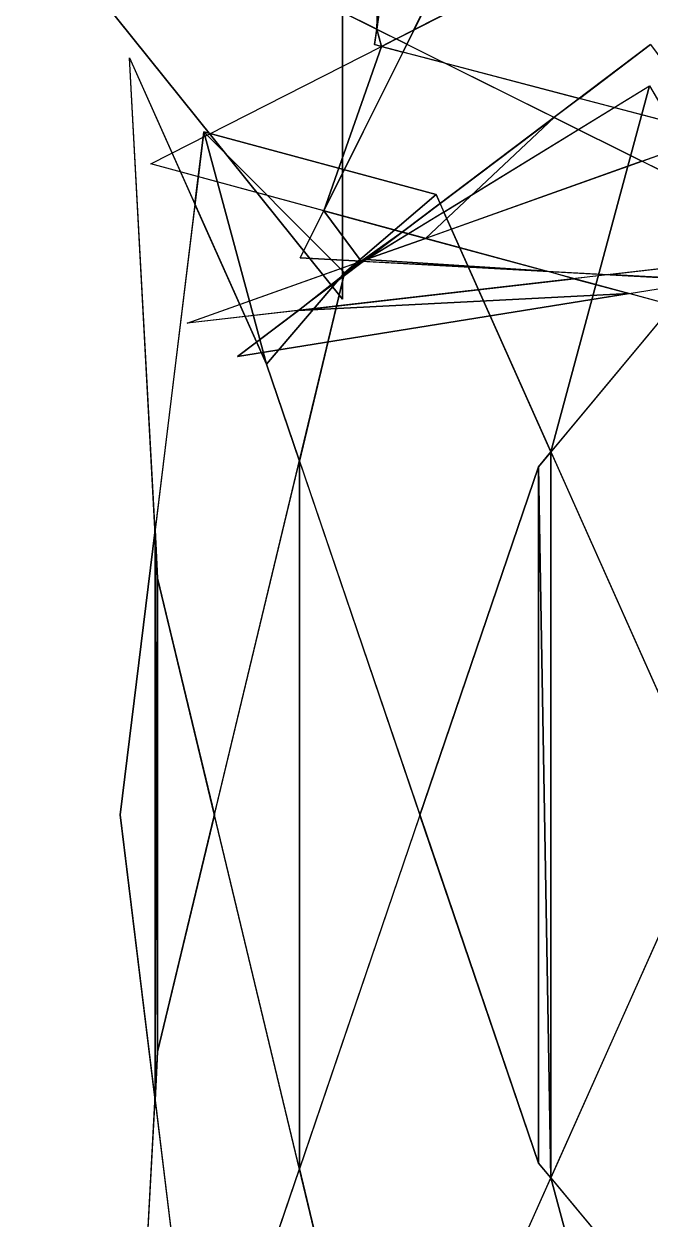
# Model space of a CAD drawing. Header units: metres. Extents: x -642 to 368, y -392 to 227.
# Drawn here: x -242.7 to -184, y -145.4 to -33.5 of the extents above; entities that cross this region are included whole.
import ezdxf

# ---------------------------------------------------------------- set-up
doc = ezdxf.new("R2010")
doc.units = ezdxf.units.M

msp = doc.modelspace()

# ---------------------------------------------------------------- linework, layer by layer
for p, q in [((-212.79802, -59.268555, -623.5383), (-320.50998, 74.73001, -623.5383)), ((-320.50998, 74.73001, -623.5383), (-212.794, -59.271286, -623.5383)), ((-212.79802, -59.268555, -623.5383), (-320.50998, 74.73001, -623.5383)), ((-320.50998, 74.73001, -623.5383), (-212.794, -59.271286, -623.5383)), ((-212.79802, -59.268555, -623.5383), (-320.50998, 74.73001, -623.5383)), ((-320.50998, 74.73001, -623.5383), (-212.794, -59.271286, -623.5383)), ((-212.79802, -59.268555, -623.5383), (-320.50998, 74.73001, -623.5383)), ((-320.50998, 74.73001, -623.5383), (-212.794, -59.271286, -623.5383)), ((-212.79802, -59.268555, -623.5383), (-320.50998, 74.73001, -623.5383)), ((-320.50998, 74.73001, -623.5383), (-212.794, -59.271286, -623.5383)), ((-212.79802, -59.268555, -623.5383), (-320.50998, 74.73001, -623.5383)), ((-320.50998, 74.73001, -623.5383), (-212.794, -59.271286, -623.5383)), ((-212.79802, -59.268555, -623.5383), (-320.50998, 74.73001, -623.5383)), ((-320.50998, 74.73001, -623.5383), (-212.794, -59.271286, -623.5383)), ((-212.79802, -59.268555, -623.5383), (-320.50998, 74.73001, -623.5383)), ((-320.50998, 74.73001, -623.5383), (-212.794, -59.271286, -623.5383)), ((-212.79277, 38.82486, -623.5383), (-212.79802, -59.268555, -623.5383)), ((-212.79277, 38.82486, -623.5383), (-212.79802, -59.268555, -623.5383)), ((-212.79277, 38.82486, -623.5383), (-212.79802, -59.268555, -623.5383)), ((-212.79277, 38.82486, -623.5383), (-212.79802, -59.268555, -623.5383)), ((-212.79277, 38.82486, -623.5383), (-212.79802, -59.268555, -623.5383)), ((-212.79277, 38.82486, -623.5383), (-212.79802, -59.268555, -623.5383)), ((-212.79277, 38.82486, -623.5383), (-212.79802, -59.268555, -623.5383)), ((-212.79277, 38.82486, -623.5383), (-212.79802, -59.268555, -623.5383)), ((-212.794, -59.271286, -623.5383), (-212.79681, 38.82579, -623.5383)), ((-212.794, -59.271286, -623.5383), (-212.79681, 38.82579, -623.5383)), ((-212.794, -59.271286, -623.5383), (-212.79681, 38.82579, -623.5383)), ((-212.794, -59.271286, -623.5383), (-212.79681, 38.82579, -623.5383)), ((-212.794, -59.271286, -623.5383), (-212.79681, 38.82579, -623.5383)), ((-212.794, -59.271286, -623.5383), (-212.79681, 38.82579, -623.5383)), ((-212.794, -59.271286, -623.5383), (-212.79681, 38.82579, -623.5383)), ((-212.794, -59.271286, -623.5383), (-212.79681, 38.82579, -623.5383)), ((-201.88501, 21.712273, -623.5383), (-209.79999, -35.43597, -623.5383)), ((-201.88501, 21.712273, -623.5383), (-209.79999, -35.43597, -623.5383)), ((-201.88501, 21.712273, -623.5383), (-209.79999, -35.43597, -623.5383)), ((-230.7807, -46.596184, -623.5383), (-125.85632, 6.768249, -623.5383)), ((-230.7807, -46.596184, -623.5383), (-125.85632, 6.768249, -623.5383)), ((-230.7807, -46.596184, -623.5383), (-125.85632, 6.768249, -623.5383)), ((-193.22195, -8.154015, -623.5383), (-216.76025, -55.42005, -623.5383)), ((-193.22195, -8.154015, -623.5383), (-216.76025, -55.42005, -623.5383)), ((-193.22195, -8.154015, -623.5383), (-216.76025, -55.42005, -623.5383)), ((-154.24548, -61.524643, -623.5383), (-232.86394, -22.437973, -623.5383)), ((-154.24548, -61.524643, -623.5383), (-232.86394, -22.437973, -623.5383)), ((-154.24548, -61.524643, -623.5383), (-232.86394, -22.437973, -623.5383)), ((-227.35373, -61.524246, -623.5383), (-117.54245, -22.436844, -623.5383)), ((-227.35373, -61.524246, -623.5383), (-117.54245, -22.436844, -623.5383)), ((-227.35373, -61.524246, -623.5383), (-117.54245, -22.436844, -623.5383)), ((-183.93173, -35.43854, -623.5383), (-222.6497, -64.644485, -623.5383)), ((-183.93173, -35.43854, -623.5383), (-222.6497, -64.644485, -623.5383)), ((-183.93173, -35.43854, -623.5383), (-222.6497, -64.644485, -623.5383)), ((-209.79999, -35.43597, -623.5383), (-98.34755, -64.644165, -623.5383)), ((-209.79999, -35.43597, -623.5383), (-98.34755, -64.644165, -623.5383)), ((-209.79999, -35.43597, -623.5383), (-98.34755, -64.644165, -623.5383)), ((-161.83928, -35.779984, -623.5383), (-194.43802, -74.991615, -623.5383)), ((-161.83928, -35.779984, -623.5383), (-194.43802, -74.991615, -623.5383)), ((-161.83928, -35.779984, -623.5383), (-194.43802, -74.991615, -623.5383)), ((-161.83928, -35.779984, -623.5383), (-194.43802, -74.991615, -623.5383)), ((-161.83928, -35.779984, -623.5383), (-194.43802, -74.991615, -623.5383)), ((-161.83928, -35.779984, -623.5383), (-194.43802, -74.991615, -623.5383)), ((-161.83928, -35.779984, -623.5383), (-194.43802, -74.991615, -623.5383)), ((-230.13535, -85.40107, -623.5383), (-232.76773, -36.66429, -623.5383)), ((-232.76773, -36.66429, -623.5383), (-219.93878, -65.38023, -623.5383)), ((-230.13535, -85.40107, -623.5383), (-232.76773, -36.66429, -623.5383)), ((-232.76773, -36.66429, -623.5383), (-219.93878, -65.38023, -623.5383)), ((-230.13535, -85.40107, -623.5383), (-232.76773, -36.66429, -623.5383)), ((-232.76773, -36.66429, -623.5383), (-219.93878, -65.38023, -623.5383)), ((-230.13535, -85.40107, -623.5383), (-232.76773, -36.66429, -623.5383)), ((-232.76773, -36.66429, -623.5383), (-219.93878, -65.38023, -623.5383)), ((-230.13535, -85.40107, -623.5383), (-232.76773, -36.66429, -623.5383)), ((-232.76773, -36.66429, -623.5383), (-219.93878, -65.38023, -623.5383)), ((-230.13535, -85.40107, -623.5383), (-232.76773, -36.66429, -623.5383)), ((-232.76773, -36.66429, -623.5383), (-219.93878, -65.38023, -623.5383)), ((-230.13535, -85.40107, -623.5383), (-232.76773, -36.66429, -623.5383)), ((-232.76773, -36.66429, -623.5383), (-219.93878, -65.38023, -623.5383)), ((-212.61502, -56.81595, -623.5383), (-184.02997, -39.295975, -623.5383)), ((-212.61502, -56.81595, -623.5383), (-184.02997, -39.295975, -623.5383)), ((-212.61502, -56.81595, -623.5383), (-184.02997, -39.295975, -623.5383)), ((-212.61502, -56.81595, -623.5383), (-184.02997, -39.295975, -623.5383)), ((-212.61502, -56.81595, -623.5383), (-184.02997, -39.295975, -623.5383)), ((-212.61502, -56.81595, -623.5383), (-184.02997, -39.295975, -623.5383)), ((-212.61502, -56.81595, -623.5383), (-184.02997, -39.295975, -623.5383)), ((-184.02997, -39.295975, -623.5383), (-150.60852, -96.36103, -623.5383)), ((-184.02997, -39.295975, -623.5383), (-150.60852, -96.36103, -623.5383)), ((-184.02997, -39.295975, -623.5383), (-150.60852, -96.36103, -623.5383)), ((-184.02997, -39.295975, -623.5383), (-150.60852, -96.36103, -623.5383)), ((-184.02997, -39.295975, -623.5383), (-150.60852, -96.36103, -623.5383)), ((-184.02997, -39.295975, -623.5383), (-150.60852, -96.36103, -623.5383)), ((-184.02997, -39.295975, -623.5383), (-150.60852, -96.36103, -623.5383)), ((-225.8191, -43.61164, -623.5383), (-233.65002, -107.583374, -623.5383)), ((-225.8191, -43.61164, -623.5383), (-233.65002, -107.583374, -623.5383)), ((-225.8191, -43.61164, -623.5383), (-233.65002, -107.583374, -623.5383)), ((-225.8191, -43.61164, -623.5383), (-233.65002, -107.583374, -623.5383)), ((-225.8191, -43.61164, -623.5383), (-233.65002, -107.583374, -623.5383)), ((-225.8191, -43.61164, -623.5383), (-233.65002, -107.583374, -623.5383)), ((-225.8191, -43.61164, -623.5383), (-233.65002, -107.583374, -623.5383)), ((-204.03671, -49.488396, -623.5383), (-225.8191, -43.61164, -623.5383)), ((-204.03671, -49.488396, -623.5383), (-225.8191, -43.61164, -623.5383)), ((-204.03671, -49.488396, -623.5383), (-225.8191, -43.61164, -623.5383)), ((-204.03671, -49.488396, -623.5383), (-225.8191, -43.61164, -623.5383)), ((-204.03671, -49.488396, -623.5383), (-225.8191, -43.61164, -623.5383)), ((-204.03671, -49.488396, -623.5383), (-225.8191, -43.61164, -623.5383)), ((-204.03671, -49.488396, -623.5383), (-225.8191, -43.61164, -623.5383)), ((-164.2541, -64.64482, -623.5383), (-230.7807, -46.596184, -623.5383)), ((-164.2541, -64.64482, -623.5383), (-230.7807, -46.596184, -623.5383)), ((-164.2541, -64.64482, -623.5383), (-230.7807, -46.596184, -623.5383)), ((-222.6497, -64.644485, -623.5383), (-110.09679, -46.59244, -623.5383)), ((-222.6497, -64.644485, -623.5383), (-110.09679, -46.59244, -623.5383)), ((-222.6497, -64.644485, -623.5383), (-110.09679, -46.59244, -623.5383)), ((-173.05272, -118.81358, -623.5383), (-204.03671, -49.488396, -623.5383)), ((-173.05272, -118.81358, -623.5383), (-204.03671, -49.488396, -623.5383)), ((-173.05272, -118.81358, -623.5383), (-204.03671, -49.488396, -623.5383)), ((-173.05272, -118.81358, -623.5383), (-204.03671, -49.488396, -623.5383)), ((-173.05272, -118.81358, -623.5383), (-204.03671, -49.488396, -623.5383)), ((-173.05272, -118.81358, -623.5383), (-204.03671, -49.488396, -623.5383)), ((-173.05272, -118.81358, -623.5383), (-204.03671, -49.488396, -623.5383)), ((-174.20978, -55.41286, -623.5383), (-227.35373, -61.524246, -623.5383)), ((-174.20978, -55.41286, -623.5383), (-227.35373, -61.524246, -623.5383)), ((-174.20978, -55.41286, -623.5383), (-227.35373, -61.524246, -623.5383)), ((-216.76025, -55.42005, -623.5383), (-103.65671, -61.53064, -623.5383)), ((-216.76025, -55.42005, -623.5383), (-103.65671, -61.53064, -623.5383)), ((-216.76025, -55.42005, -623.5383), (-103.65671, -61.53064, -623.5383)), ((-230.13625, -129.78104, -623.5383), (-212.61502, -56.81595, -623.5383)), ((-230.13625, -129.78104, -623.5383), (-212.61502, -56.81595, -623.5383)), ((-230.13625, -129.78104, -623.5383), (-212.61502, -56.81595, -623.5383)), ((-230.13625, -129.78104, -623.5383), (-212.61502, -56.81595, -623.5383)), ((-230.13625, -129.78104, -623.5383), (-212.61502, -56.81595, -623.5383)), ((-230.13625, -129.78104, -623.5383), (-212.61502, -56.81595, -623.5383)), ((-230.13625, -129.78104, -623.5383), (-212.61502, -56.81595, -623.5383)), ((-219.93878, -65.38023, -623.5383), (-194.44063, -140.19029, -623.5383)), ((-219.93878, -65.38023, -623.5383), (-194.44063, -140.19029, -623.5383)), ((-219.93878, -65.38023, -623.5383), (-194.44063, -140.19029, -623.5383)), ((-219.93878, -65.38023, -623.5383), (-194.44063, -140.19029, -623.5383)), ((-219.93878, -65.38023, -623.5383), (-194.44063, -140.19029, -623.5383)), ((-219.93878, -65.38023, -623.5383), (-194.44063, -140.19029, -623.5383)), ((-219.93878, -65.38023, -623.5383), (-194.44063, -140.19029, -623.5383)), ((-194.43802, -74.991615, -623.5383), (-219.93192, -149.8015, -623.5383)), ((-194.43802, -74.991615, -623.5383), (-219.93192, -149.8015, -623.5383)), ((-194.43802, -74.991615, -623.5383), (-219.93192, -149.8015, -623.5383)), ((-194.43802, -74.991615, -623.5383), (-219.93192, -149.8015, -623.5383)), ((-194.43802, -74.991615, -623.5383), (-219.93192, -149.8015, -623.5383)), ((-194.43802, -74.991615, -623.5383), (-219.93192, -149.8015, -623.5383)), ((-194.43802, -74.991615, -623.5383), (-219.93192, -149.8015, -623.5383)), ((-212.61298, -158.36252, -623.5383), (-230.13535, -85.40107, -623.5383)), ((-212.61298, -158.36252, -623.5383), (-230.13535, -85.40107, -623.5383)), ((-212.61298, -158.36252, -623.5383), (-230.13535, -85.40107, -623.5383)), ((-212.61298, -158.36252, -623.5383), (-230.13535, -85.40107, -623.5383)), ((-212.61298, -158.36252, -623.5383), (-230.13535, -85.40107, -623.5383)), ((-212.61298, -158.36252, -623.5383), (-230.13535, -85.40107, -623.5383)), ((-212.61298, -158.36252, -623.5383), (-230.13535, -85.40107, -623.5383)), ((-204.0488, -165.68518, -623.5383), (-173.07507, -96.35564, -623.5383)), ((-204.0488, -165.68518, -623.5383), (-173.07507, -96.35564, -623.5383)), ((-204.0488, -165.68518, -623.5383), (-173.07507, -96.35564, -623.5383)), ((-204.0488, -165.68518, -623.5383), (-173.07507, -96.35564, -623.5383)), ((-204.0488, -165.68518, -623.5383), (-173.07507, -96.35564, -623.5383)), ((-204.0488, -165.68518, -623.5383), (-173.07507, -96.35564, -623.5383)), ((-204.0488, -165.68518, -623.5383), (-173.07507, -96.35564, -623.5383)), ((-233.65002, -107.583374, -623.5383), (-233.65002, -107.590004, -623.5383)), ((-233.65002, -107.583374, -623.5383), (-233.65002, -107.590004, -623.5383)), ((-233.65002, -107.583374, -623.5383), (-233.65002, -107.590004, -623.5383)), ((-233.65002, -107.583374, -623.5383), (-233.65002, -107.590004, -623.5383)), ((-233.65002, -107.583374, -623.5383), (-233.65002, -107.590004, -623.5383)), ((-233.65002, -107.583374, -623.5383), (-233.65002, -107.590004, -623.5383)), ((-233.65002, -107.583374, -623.5383), (-233.65002, -107.590004, -623.5383)), ((-233.65002, -107.590004, -623.5383), (-225.82318, -171.5733, -623.5383)), ((-233.65002, -107.590004, -623.5383), (-233.65002, -107.590004, -623.5383)), ((-233.65002, -107.590004, -623.5383), (-225.82318, -171.5733, -623.5383)), ((-233.65002, -107.590004, -623.5383), (-233.65002, -107.590004, -623.5383)), ((-233.65002, -107.590004, -623.5383), (-225.82318, -171.5733, -623.5383)), ((-233.65002, -107.590004, -623.5383), (-233.65002, -107.590004, -623.5383)), ((-233.65002, -107.590004, -623.5383), (-225.82318, -171.5733, -623.5383)), ((-233.65002, -107.590004, -623.5383), (-233.65002, -107.590004, -623.5383)), ((-233.65002, -107.590004, -623.5383), (-225.82318, -171.5733, -623.5383)), ((-233.65002, -107.590004, -623.5383), (-233.65002, -107.590004, -623.5383)), ((-233.65002, -107.590004, -623.5383), (-225.82318, -171.5733, -623.5383)), ((-233.65002, -107.590004, -623.5383), (-233.65002, -107.590004, -623.5383)), ((-233.65002, -107.590004, -623.5383), (-225.82318, -171.5733, -623.5383)), ((-233.65002, -107.590004, -623.5383), (-233.65002, -107.590004, -623.5383)), ((-232.7659, -178.51604, -623.5383), (-230.13625, -129.78104, -623.5383)), ((-232.7659, -178.51604, -623.5383), (-230.13625, -129.78104, -623.5383)), ((-232.7659, -178.51604, -623.5383), (-230.13625, -129.78104, -623.5383)), ((-232.7659, -178.51604, -623.5383), (-230.13625, -129.78104, -623.5383)), ((-232.7659, -178.51604, -623.5383), (-230.13625, -129.78104, -623.5383)), ((-232.7659, -178.51604, -623.5383), (-230.13625, -129.78104, -623.5383)), ((-232.7659, -178.51604, -623.5383), (-230.13625, -129.78104, -623.5383)), ((-194.44063, -140.19029, -623.5383), (-161.83344, -179.4, -623.5383)), ((-194.44063, -140.19029, -623.5383), (-161.83344, -179.4, -623.5383)), ((-194.44063, -140.19029, -623.5383), (-161.83344, -179.4, -623.5383)), ((-194.44063, -140.19029, -623.5383), (-161.83344, -179.4, -623.5383)), ((-194.44063, -140.19029, -623.5383), (-161.83344, -179.4, -623.5383)), ((-194.44063, -140.19029, -623.5383), (-161.83344, -179.4, -623.5383)), ((-194.44063, -140.19029, -623.5383), (-161.83344, -179.4, -623.5383))]:
    msp.add_line(p, q)
for points in [[(-209.60156, -34.003304, -623.5383), (-232.86394, -22.437973, -623.5383), (-208.75412, -8.068047, -623.5383), (-208.75401, -8.067946, -623.5382)], [(-209.60156, -34.003304, -623.5383), (-232.86394, -22.437973, -623.5383), (-208.75412, -8.068047, -623.5383), (-208.75401, -8.067946, -623.5382)], [(-209.60156, -34.003304, -623.5383), (-232.86394, -22.437973, -623.5383), (-208.75412, -8.068047, -623.5383), (-208.75401, -8.067946, -623.5382)], [(-209.60156, -34.003304, -623.5383), (-208.75412, -8.068047, -623.5383), (-206.21964, -9.584885, -623.5383), (-206.21953, -9.584784, -623.5382)], [(-209.60156, -34.003304, -623.5383), (-208.75412, -8.068047, -623.5383), (-206.21964, -9.584885, -623.5383), (-206.21953, -9.584784, -623.5382)], [(-209.60156, -34.003304, -623.5383), (-208.75412, -8.068047, -623.5383), (-206.21964, -9.584885, -623.5383), (-206.21953, -9.584784, -623.5382)], [(-184.07162, -22.839989, -623.5383), (-206.1199, -34.05372, -623.5383), (-196.75528, -15.2491, -623.5383), (-196.75517, -15.249, -623.5382)], [(-184.07162, -22.839989, -623.5383), (-206.1199, -34.05372, -623.5383), (-196.75528, -15.2491, -623.5383), (-196.75517, -15.249, -623.5382)], [(-184.07162, -22.839989, -623.5383), (-206.1199, -34.05372, -623.5383), (-196.75528, -15.2491, -623.5383), (-196.75517, -15.249, -623.5382)], [(-241.65839, -23.364944, -623.5383), (-212.79802, -59.268555, -623.5383), (-241.65656, -23.365555, -623.5383), (-241.65645, -23.365456, -623.5382)], [(-241.65839, -23.364944, -623.5383), (-212.79802, -59.268555, -623.5383), (-241.65656, -23.365555, -623.5383), (-241.65645, -23.365456, -623.5382)], [(-241.65839, -23.364944, -623.5383), (-212.79802, -59.268555, -623.5383), (-241.65656, -23.365555, -623.5383), (-241.65645, -23.365456, -623.5382)], [(-241.65839, -23.364944, -623.5383), (-212.79802, -59.268555, -623.5383), (-241.65656, -23.365555, -623.5383), (-241.65645, -23.365456, -623.5382)], [(-241.65839, -23.364944, -623.5383), (-212.79802, -59.268555, -623.5383), (-241.65656, -23.365555, -623.5383), (-241.65645, -23.365456, -623.5382)], [(-241.65839, -23.364944, -623.5383), (-212.79802, -59.268555, -623.5383), (-241.65656, -23.365555, -623.5383), (-241.65645, -23.365456, -623.5382)], [(-241.65839, -23.364944, -623.5383), (-212.79802, -59.268555, -623.5383), (-241.65656, -23.365555, -623.5383), (-241.65645, -23.365456, -623.5382)], [(-241.65839, -23.364944, -623.5383), (-212.79802, -59.268555, -623.5383), (-241.65656, -23.365555, -623.5383), (-241.65645, -23.365456, -623.5382)], [(-241.65656, -23.365555, -623.5383), (-212.79802, -59.268555, -623.5383), (-212.79802, -59.266296, -623.5383), (-212.79791, -59.266197, -623.5382)], [(-241.65656, -23.365555, -623.5383), (-212.79802, -59.268555, -623.5383), (-212.79802, -59.266296, -623.5383), (-212.79791, -59.266197, -623.5382)], [(-241.65656, -23.365555, -623.5383), (-212.79802, -59.268555, -623.5383), (-212.79802, -59.266296, -623.5383), (-212.79791, -59.266197, -623.5382)], [(-241.65656, -23.365555, -623.5383), (-212.79802, -59.268555, -623.5383), (-212.79802, -59.266296, -623.5383), (-212.79791, -59.266197, -623.5382)], [(-241.65656, -23.365555, -623.5383), (-212.79802, -59.268555, -623.5383), (-212.79802, -59.266296, -623.5383), (-212.79791, -59.266197, -623.5382)], [(-241.65656, -23.365555, -623.5383), (-212.79802, -59.268555, -623.5383), (-212.79802, -59.266296, -623.5383), (-212.79791, -59.266197, -623.5382)], [(-241.65656, -23.365555, -623.5383), (-212.79802, -59.268555, -623.5383), (-212.79802, -59.266296, -623.5383), (-212.79791, -59.266197, -623.5382)], [(-241.65656, -23.365555, -623.5383), (-212.79802, -59.268555, -623.5383), (-212.79802, -59.266296, -623.5383), (-212.79791, -59.266197, -623.5382)], [(-212.794, -59.271286, -623.5383), (-212.7966, -32.986343, -623.5383), (-212.79802, -59.266296, -623.5383), (-212.79791, -59.266197, -623.5382)], [(-212.794, -59.271286, -623.5383), (-212.7966, -32.986343, -623.5383), (-212.79802, -59.266296, -623.5383), (-212.79791, -59.266197, -623.5382)], [(-212.794, -59.271286, -623.5383), (-212.7966, -32.986343, -623.5383), (-212.79802, -59.266296, -623.5383), (-212.79791, -59.266197, -623.5382)], [(-212.794, -59.271286, -623.5383), (-212.7966, -32.986343, -623.5383), (-212.79802, -59.266296, -623.5383), (-212.79791, -59.266197, -623.5382)], [(-212.794, -59.271286, -623.5383), (-212.7966, -32.986343, -623.5383), (-212.79802, -59.266296, -623.5383), (-212.79791, -59.266197, -623.5382)], [(-212.794, -59.271286, -623.5383), (-212.7966, -32.986343, -623.5383), (-212.79802, -59.266296, -623.5383), (-212.79791, -59.266197, -623.5382)], [(-212.794, -59.271286, -623.5383), (-212.7966, -32.986343, -623.5383), (-212.79802, -59.266296, -623.5383), (-212.79791, -59.266197, -623.5382)], [(-212.794, -59.271286, -623.5383), (-212.7966, -32.986343, -623.5383), (-212.79802, -59.266296, -623.5383), (-212.79791, -59.266197, -623.5382)], [(-212.794, -59.271286, -623.5383), (-212.79547, -32.986725, -623.5383), (-212.7966, -32.986343, -623.5383), (-212.7965, -32.986244, -623.5382)], [(-212.794, -59.271286, -623.5383), (-212.79547, -32.986725, -623.5383), (-212.7966, -32.986343, -623.5383), (-212.7965, -32.986244, -623.5382)], [(-212.794, -59.271286, -623.5383), (-212.79547, -32.986725, -623.5383), (-212.7966, -32.986343, -623.5383), (-212.7965, -32.986244, -623.5382)], [(-212.794, -59.271286, -623.5383), (-212.79547, -32.986725, -623.5383), (-212.7966, -32.986343, -623.5383), (-212.7965, -32.986244, -623.5382)], [(-212.794, -59.271286, -623.5383), (-212.79547, -32.986725, -623.5383), (-212.7966, -32.986343, -623.5383), (-212.7965, -32.986244, -623.5382)], [(-212.794, -59.271286, -623.5383), (-212.79547, -32.986725, -623.5383), (-212.7966, -32.986343, -623.5383), (-212.7965, -32.986244, -623.5382)], [(-212.794, -59.271286, -623.5383), (-212.79547, -32.986725, -623.5383), (-212.7966, -32.986343, -623.5383), (-212.7965, -32.986244, -623.5382)], [(-212.794, -59.271286, -623.5383), (-212.79547, -32.986725, -623.5383), (-212.7966, -32.986343, -623.5383), (-212.7965, -32.986244, -623.5382)], [(-212.794, -59.271286, -623.5383), (-212.79474, -32.984787, -623.5383), (-212.79547, -32.984543, -623.5383), (-212.79536, -32.984444, -623.5382)], [(-212.794, -59.271286, -623.5383), (-212.79474, -32.984787, -623.5383), (-212.79547, -32.984543, -623.5383), (-212.79536, -32.984444, -623.5382)], [(-212.794, -59.271286, -623.5383), (-212.79474, -32.984787, -623.5383), (-212.79547, -32.984543, -623.5383), (-212.79536, -32.984444, -623.5382)], [(-212.794, -59.271286, -623.5383), (-212.79474, -32.984787, -623.5383), (-212.79547, -32.984543, -623.5383), (-212.79536, -32.984444, -623.5382)], [(-212.794, -59.271286, -623.5383), (-212.79474, -32.984787, -623.5383), (-212.79547, -32.984543, -623.5383), (-212.79536, -32.984444, -623.5382)], [(-212.794, -59.271286, -623.5383), (-212.79474, -32.984787, -623.5383), (-212.79547, -32.984543, -623.5383), (-212.79536, -32.984444, -623.5382)], [(-212.794, -59.271286, -623.5383), (-212.79474, -32.984787, -623.5383), (-212.79547, -32.984543, -623.5383), (-212.79536, -32.984444, -623.5382)], [(-212.794, -59.271286, -623.5383), (-212.79474, -32.984787, -623.5383), (-212.79547, -32.984543, -623.5383), (-212.79536, -32.984444, -623.5382)], [(-212.794, -59.271286, -623.5383), (-212.79547, -32.984543, -623.5383), (-212.79547, -32.986725, -623.5383), (-212.79536, -32.986626, -623.5382)], [(-212.794, -59.271286, -623.5383), (-212.79547, -32.984543, -623.5383), (-212.79547, -32.986725, -623.5383), (-212.79536, -32.986626, -623.5382)], [(-212.794, -59.271286, -623.5383), (-212.79547, -32.984543, -623.5383), (-212.79547, -32.986725, -623.5383), (-212.79536, -32.986626, -623.5382)], [(-212.794, -59.271286, -623.5383), (-212.79547, -32.984543, -623.5383), (-212.79547, -32.986725, -623.5383), (-212.79536, -32.986626, -623.5382)], [(-212.794, -59.271286, -623.5383), (-212.79547, -32.984543, -623.5383), (-212.79547, -32.986725, -623.5383), (-212.79536, -32.986626, -623.5382)], [(-212.794, -59.271286, -623.5383), (-212.79547, -32.984543, -623.5383), (-212.79547, -32.986725, -623.5383), (-212.79536, -32.986626, -623.5382)], [(-212.794, -59.271286, -623.5383), (-212.79547, -32.984543, -623.5383), (-212.79547, -32.986725, -623.5383), (-212.79536, -32.986626, -623.5382)], [(-212.794, -59.271286, -623.5383), (-212.79547, -32.984543, -623.5383), (-212.79547, -32.986725, -623.5383), (-212.79536, -32.986626, -623.5382)], [(-209.1649, -35.602406, -623.5383), (-209.79999, -35.43597, -623.5383), (-209.60156, -34.003304, -623.5383), (-209.60146, -34.003204, -623.5382)], [(-209.1649, -35.602406, -623.5383), (-209.79999, -35.43597, -623.5383), (-209.60156, -34.003304, -623.5383), (-209.60146, -34.003204, -623.5382)], [(-209.1649, -35.602406, -623.5383), (-209.79999, -35.43597, -623.5383), (-209.60156, -34.003304, -623.5383), (-209.60146, -34.003204, -623.5382)], [(-209.1649, -35.602406, -623.5383), (-209.60156, -34.003304, -623.5383), (-207.79083, -34.90355, -623.5383), (-207.79073, -34.90345, -623.5382)], [(-209.1649, -35.602406, -623.5383), (-209.60156, -34.003304, -623.5383), (-207.79083, -34.90355, -623.5383), (-207.79073, -34.90345, -623.5382)], [(-209.1649, -35.602406, -623.5383), (-209.60156, -34.003304, -623.5383), (-207.79083, -34.90355, -623.5383), (-207.79073, -34.90345, -623.5382)], [(-206.1199, -34.05372, -623.5383), (-206.79073, -35.40077, -623.5383), (-207.79083, -34.90355, -623.5383), (-207.79073, -34.90345, -623.5382)], [(-206.1199, -34.05372, -623.5383), (-206.79073, -35.40077, -623.5383), (-207.79083, -34.90355, -623.5383), (-207.79073, -34.90345, -623.5382)], [(-206.1199, -34.05372, -623.5383), (-206.79073, -35.40077, -623.5383), (-207.79083, -34.90355, -623.5383), (-207.79073, -34.90345, -623.5382)], [(-214.55782, -50.997448, -623.5383), (-230.7807, -46.596184, -623.5383), (-209.1649, -35.602406, -623.5383), (-209.1648, -35.602306, -623.5382)], [(-214.55782, -50.997448, -623.5383), (-230.7807, -46.596184, -623.5383), (-209.1649, -35.602406, -623.5383), (-209.1648, -35.602306, -623.5382)], [(-214.55782, -50.997448, -623.5383), (-230.7807, -46.596184, -623.5383), (-209.1649, -35.602406, -623.5383), (-209.1648, -35.602306, -623.5382)], [(-214.55782, -50.997448, -623.5383), (-209.1649, -35.602406, -623.5383), (-207.15363, -36.129498, -623.5383), (-207.15352, -36.1294, -623.5382)], [(-214.55782, -50.997448, -623.5383), (-209.1649, -35.602406, -623.5383), (-207.15363, -36.129498, -623.5383), (-207.15352, -36.1294, -623.5382)], [(-214.55782, -50.997448, -623.5383), (-209.1649, -35.602406, -623.5383), (-207.15363, -36.129498, -623.5383), (-207.15352, -36.1294, -623.5382)], [(-203.28653, -37.142944, -623.5383), (-207.15363, -36.129498, -623.5383), (-206.79073, -35.40077, -623.5383), (-206.79062, -35.40067, -623.5382)], [(-203.28653, -37.142944, -623.5383), (-207.15363, -36.129498, -623.5383), (-206.79073, -35.40077, -623.5383), (-206.79062, -35.40067, -623.5382)], [(-203.28653, -37.142944, -623.5383), (-207.15363, -36.129498, -623.5383), (-206.79073, -35.40077, -623.5383), (-206.79062, -35.40067, -623.5382)], [(-177.69742, -43.84905, -623.5383), (-190.59912, -40.467922, -623.5383), (-183.93173, -35.43854, -623.5383), (-183.93163, -35.438442, -623.5382)], [(-177.69742, -43.84905, -623.5383), (-190.59912, -40.467922, -623.5383), (-183.93173, -35.43854, -623.5383), (-183.93163, -35.438442, -623.5382)], [(-177.69742, -43.84905, -623.5383), (-190.59912, -40.467922, -623.5383), (-183.93173, -35.43854, -623.5383), (-183.93163, -35.438442, -623.5382)], [(-226.64603, -50.36692, -623.5383), (-230.38007, -80.870605, -623.5383), (-232.76773, -36.66429, -623.5383), (-232.76762, -36.664192, -623.5382)], [(-226.64603, -50.36692, -623.5383), (-230.38007, -80.870605, -623.5383), (-232.76773, -36.66429, -623.5383), (-232.76762, -36.664192, -623.5382)], [(-226.64603, -50.36692, -623.5383), (-230.38007, -80.870605, -623.5383), (-232.76773, -36.66429, -623.5383), (-232.76762, -36.664192, -623.5382)], [(-226.64603, -50.36692, -623.5383), (-230.38007, -80.870605, -623.5383), (-232.76773, -36.66429, -623.5383), (-232.76762, -36.664192, -623.5382)], [(-226.64603, -50.36692, -623.5383), (-230.38007, -80.870605, -623.5383), (-232.76773, -36.66429, -623.5383), (-232.76762, -36.664192, -623.5382)], [(-226.64603, -50.36692, -623.5383), (-230.38007, -80.870605, -623.5383), (-232.76773, -36.66429, -623.5383), (-232.76762, -36.664192, -623.5382)], [(-226.64603, -50.36692, -623.5383), (-230.38007, -80.870605, -623.5383), (-232.76773, -36.66429, -623.5383), (-232.76762, -36.664192, -623.5382)], [(-190.59912, -40.467922, -623.5383), (-192.98251, -42.265785, -623.5383), (-203.28653, -37.142944, -623.5383), (-203.28642, -37.142845, -623.5382)], [(-190.59912, -40.467922, -623.5383), (-192.98251, -42.265785, -623.5383), (-203.28653, -37.142944, -623.5383), (-203.28642, -37.142845, -623.5382)], [(-190.59912, -40.467922, -623.5383), (-192.98251, -42.265785, -623.5383), (-203.28653, -37.142944, -623.5383), (-203.28642, -37.142845, -623.5382)], [(-193.26761, -73.58376, -623.5383), (-203.31055, -51.113167, -623.5383), (-184.02997, -39.295975, -623.5383), (-184.02986, -39.295876, -623.5382)], [(-193.26761, -73.58376, -623.5383), (-203.31055, -51.113167, -623.5383), (-184.02997, -39.295975, -623.5383), (-184.02986, -39.295876, -623.5382)], [(-193.26761, -73.58376, -623.5383), (-203.31055, -51.113167, -623.5383), (-184.02997, -39.295975, -623.5383), (-184.02986, -39.295876, -623.5382)], [(-193.26761, -73.58376, -623.5383), (-203.31055, -51.113167, -623.5383), (-184.02997, -39.295975, -623.5383), (-184.02986, -39.295876, -623.5382)], [(-193.26761, -73.58376, -623.5383), (-203.31055, -51.113167, -623.5383), (-184.02997, -39.295975, -623.5383), (-184.02986, -39.295876, -623.5382)], [(-193.26761, -73.58376, -623.5383), (-203.31055, -51.113167, -623.5383), (-184.02997, -39.295975, -623.5383), (-184.02986, -39.295876, -623.5382)], [(-193.26761, -73.58376, -623.5383), (-203.31055, -51.113167, -623.5383), (-184.02997, -39.295975, -623.5383), (-184.02986, -39.295876, -623.5382)], [(-193.26761, -73.58376, -623.5383), (-184.02997, -39.295975, -623.5383), (-176.06644, -52.893227, -623.5383), (-176.06633, -52.893127, -623.5382)], [(-193.26761, -73.58376, -623.5383), (-184.02997, -39.295975, -623.5383), (-176.06644, -52.893227, -623.5383), (-176.06633, -52.893127, -623.5382)], [(-193.26761, -73.58376, -623.5383), (-184.02997, -39.295975, -623.5383), (-176.06644, -52.893227, -623.5383), (-176.06633, -52.893127, -623.5382)], [(-193.26761, -73.58376, -623.5383), (-184.02997, -39.295975, -623.5383), (-176.06644, -52.893227, -623.5383), (-176.06633, -52.893127, -623.5382)], [(-193.26761, -73.58376, -623.5383), (-184.02997, -39.295975, -623.5383), (-176.06644, -52.893227, -623.5383), (-176.06633, -52.893127, -623.5382)], [(-193.26761, -73.58376, -623.5383), (-184.02997, -39.295975, -623.5383), (-176.06644, -52.893227, -623.5383), (-176.06633, -52.893127, -623.5382)], [(-193.26761, -73.58376, -623.5383), (-184.02997, -39.295975, -623.5383), (-176.06644, -52.893227, -623.5383), (-176.06633, -52.893127, -623.5382)], [(-205.03674, -53.580505, -623.5383), (-207.20316, -52.992764, -623.5383), (-192.98251, -42.265785, -623.5383), (-192.9824, -42.265686, -623.5382)], [(-205.03674, -53.580505, -623.5383), (-207.20316, -52.992764, -623.5383), (-192.98251, -42.265785, -623.5383), (-192.9824, -42.265686, -623.5382)], [(-205.03674, -53.580505, -623.5383), (-207.20316, -52.992764, -623.5383), (-192.98251, -42.265785, -623.5383), (-192.9824, -42.265686, -623.5382)], [(-205.03674, -53.580505, -623.5383), (-192.98251, -42.265785, -623.5383), (-184.7492, -46.359135, -623.5383), (-184.7491, -46.359035, -623.5382)], [(-205.03674, -53.580505, -623.5383), (-192.98251, -42.265785, -623.5383), (-184.7492, -46.359135, -623.5383), (-184.7491, -46.359035, -623.5382)], [(-205.03674, -53.580505, -623.5383), (-192.98251, -42.265785, -623.5383), (-184.7492, -46.359135, -623.5383), (-184.7491, -46.359035, -623.5382)], [(-225.8191, -43.61164, -623.5383), (-219.93878, -65.38023, -623.5383), (-226.64603, -50.36692, -623.5383), (-226.64592, -50.36682, -623.5382)], [(-225.8191, -43.61164, -623.5383), (-219.93878, -65.38023, -623.5383), (-226.64603, -50.36692, -623.5383), (-226.64592, -50.36682, -623.5382)], [(-225.8191, -43.61164, -623.5383), (-219.93878, -65.38023, -623.5383), (-226.64603, -50.36692, -623.5383), (-226.64592, -50.36682, -623.5382)], [(-225.8191, -43.61164, -623.5383), (-219.93878, -65.38023, -623.5383), (-226.64603, -50.36692, -623.5383), (-226.64592, -50.36682, -623.5382)], [(-225.8191, -43.61164, -623.5383), (-219.93878, -65.38023, -623.5383), (-226.64603, -50.36692, -623.5383), (-226.64592, -50.36682, -623.5382)], [(-225.8191, -43.61164, -623.5383), (-219.93878, -65.38023, -623.5383), (-226.64603, -50.36692, -623.5383), (-226.64592, -50.36682, -623.5382)], [(-225.8191, -43.61164, -623.5383), (-219.93878, -65.38023, -623.5383), (-226.64603, -50.36692, -623.5383), (-226.64592, -50.36682, -623.5382)], [(-212.61502, -56.81595, -623.5383), (-219.93878, -65.38023, -623.5383), (-225.8191, -43.61164, -623.5383), (-225.819, -43.61154, -623.5382)], [(-212.61502, -56.81595, -623.5383), (-219.93878, -65.38023, -623.5383), (-225.8191, -43.61164, -623.5383), (-225.819, -43.61154, -623.5382)], [(-212.61502, -56.81595, -623.5383), (-219.93878, -65.38023, -623.5383), (-225.8191, -43.61164, -623.5383), (-225.819, -43.61154, -623.5382)], [(-212.61502, -56.81595, -623.5383), (-219.93878, -65.38023, -623.5383), (-225.8191, -43.61164, -623.5383), (-225.819, -43.61154, -623.5382)], [(-212.61502, -56.81595, -623.5383), (-219.93878, -65.38023, -623.5383), (-225.8191, -43.61164, -623.5383), (-225.819, -43.61154, -623.5382)], [(-212.61502, -56.81595, -623.5383), (-219.93878, -65.38023, -623.5383), (-225.8191, -43.61164, -623.5383), (-225.819, -43.61154, -623.5382)], [(-212.61502, -56.81595, -623.5383), (-219.93878, -65.38023, -623.5383), (-225.8191, -43.61164, -623.5383), (-225.819, -43.61154, -623.5382)], [(-212.61502, -56.81595, -623.5383), (-225.8191, -43.61164, -623.5383), (-204.03671, -49.488396, -623.5383), (-204.0366, -49.488297, -623.5382)], [(-212.61502, -56.81595, -623.5383), (-225.8191, -43.61164, -623.5383), (-204.03671, -49.488396, -623.5383), (-204.0366, -49.488297, -623.5382)], [(-212.61502, -56.81595, -623.5383), (-225.8191, -43.61164, -623.5383), (-204.03671, -49.488396, -623.5383), (-204.0366, -49.488297, -623.5382)], [(-212.61502, -56.81595, -623.5383), (-225.8191, -43.61164, -623.5383), (-204.03671, -49.488396, -623.5383), (-204.0366, -49.488297, -623.5382)], [(-212.61502, -56.81595, -623.5383), (-225.8191, -43.61164, -623.5383), (-204.03671, -49.488396, -623.5383), (-204.0366, -49.488297, -623.5382)], [(-212.61502, -56.81595, -623.5383), (-225.8191, -43.61164, -623.5383), (-204.03671, -49.488396, -623.5383), (-204.0366, -49.488297, -623.5382)], [(-212.61502, -56.81595, -623.5383), (-225.8191, -43.61164, -623.5383), (-204.03671, -49.488396, -623.5383), (-204.0366, -49.488297, -623.5382)], [(-170.60884, -53.389286, -623.5383), (-184.7492, -46.359135, -623.5383), (-177.69742, -43.84905, -623.5383), (-177.69731, -43.84895, -623.5382)], [(-170.60884, -53.389286, -623.5383), (-184.7492, -46.359135, -623.5383), (-177.69742, -43.84905, -623.5383), (-177.69731, -43.84895, -623.5382)], [(-170.60884, -53.389286, -623.5383), (-184.7492, -46.359135, -623.5383), (-177.69742, -43.84905, -623.5383), (-177.69731, -43.84895, -623.5382)], [(-212.61502, -56.81595, -623.5383), (-204.03671, -49.488396, -623.5383), (-203.31055, -51.113167, -623.5383), (-203.31044, -51.113068, -623.5382)], [(-212.61502, -56.81595, -623.5383), (-204.03671, -49.488396, -623.5383), (-203.31055, -51.113167, -623.5383), (-203.31044, -51.113068, -623.5382)], [(-212.61502, -56.81595, -623.5383), (-204.03671, -49.488396, -623.5383), (-203.31055, -51.113167, -623.5383), (-203.31044, -51.113068, -623.5382)], [(-212.61502, -56.81595, -623.5383), (-204.03671, -49.488396, -623.5383), (-203.31055, -51.113167, -623.5383), (-203.31044, -51.113068, -623.5382)], [(-212.61502, -56.81595, -623.5383), (-204.03671, -49.488396, -623.5383), (-203.31055, -51.113167, -623.5383), (-203.31044, -51.113068, -623.5382)], [(-212.61502, -56.81595, -623.5383), (-204.03671, -49.488396, -623.5383), (-203.31055, -51.113167, -623.5383), (-203.31044, -51.113068, -623.5382)], [(-212.61502, -56.81595, -623.5383), (-204.03671, -49.488396, -623.5383), (-203.31055, -51.113167, -623.5383), (-203.31044, -51.113068, -623.5382)], [(-211.06862, -55.72755, -623.5383), (-216.76025, -55.42005, -623.5383), (-214.55782, -50.997448, -623.5383), (-214.55771, -50.99735, -623.5382)], [(-211.06862, -55.72755, -623.5383), (-216.76025, -55.42005, -623.5383), (-214.55782, -50.997448, -623.5383), (-214.55771, -50.99735, -623.5382)], [(-211.06862, -55.72755, -623.5383), (-216.76025, -55.42005, -623.5383), (-214.55782, -50.997448, -623.5383), (-214.55771, -50.99735, -623.5382)], [(-211.06862, -55.72755, -623.5383), (-214.55782, -50.997448, -623.5383), (-207.20316, -52.992764, -623.5383), (-207.20305, -52.992664, -623.5382)], [(-211.06862, -55.72755, -623.5383), (-214.55782, -50.997448, -623.5383), (-207.20316, -52.992764, -623.5383), (-207.20305, -52.992664, -623.5382)], [(-211.06862, -55.72755, -623.5383), (-214.55782, -50.997448, -623.5383), (-207.20316, -52.992764, -623.5383), (-207.20305, -52.992664, -623.5382)], [(-211.06862, -55.72755, -623.5383), (-207.20316, -52.992764, -623.5383), (-210.6142, -55.5658, -623.5383), (-210.61409, -55.5657, -623.5382)], [(-211.06862, -55.72755, -623.5383), (-207.20316, -52.992764, -623.5383), (-210.6142, -55.5658, -623.5383), (-210.61409, -55.5657, -623.5382)], [(-211.06862, -55.72755, -623.5383), (-207.20316, -52.992764, -623.5383), (-210.6142, -55.5658, -623.5383), (-210.61409, -55.5657, -623.5382)], [(-205.03674, -53.580505, -623.5383), (-210.6142, -55.5658, -623.5383), (-207.20316, -52.992764, -623.5383), (-207.20305, -52.992664, -623.5382)], [(-205.03674, -53.580505, -623.5383), (-210.6142, -55.5658, -623.5383), (-207.20316, -52.992764, -623.5383), (-207.20305, -52.992664, -623.5382)], [(-205.03674, -53.580505, -623.5383), (-210.6142, -55.5658, -623.5383), (-207.20316, -52.992764, -623.5383), (-207.20305, -52.992664, -623.5382)], [(-205.03674, -53.580505, -623.5383), (-193.6551, -56.668343, -623.5383), (-210.6142, -55.5658, -623.5383), (-210.61409, -55.5657, -623.5382)], [(-205.03674, -53.580505, -623.5383), (-193.6551, -56.668343, -623.5383), (-210.6142, -55.5658, -623.5383), (-210.61409, -55.5657, -623.5382)], [(-205.03674, -53.580505, -623.5383), (-193.6551, -56.668343, -623.5383), (-210.6142, -55.5658, -623.5383), (-210.61409, -55.5657, -623.5382)], [(-216.9231, -60.324757, -623.5383), (-227.35373, -61.524246, -623.5383), (-211.06862, -55.72755, -623.5383), (-211.06851, -55.72745, -623.5382)], [(-216.9231, -60.324757, -623.5383), (-227.35373, -61.524246, -623.5383), (-211.06862, -55.72755, -623.5383), (-211.06851, -55.72745, -623.5382)], [(-216.9231, -60.324757, -623.5383), (-227.35373, -61.524246, -623.5383), (-211.06862, -55.72755, -623.5383), (-211.06851, -55.72745, -623.5382)], [(-216.9231, -60.324757, -623.5383), (-211.06862, -55.72755, -623.5383), (-210.84467, -55.73965, -623.5383), (-210.84456, -55.73955, -623.5382)], [(-216.9231, -60.324757, -623.5383), (-211.06862, -55.72755, -623.5383), (-210.84467, -55.73965, -623.5383), (-210.84456, -55.73955, -623.5382)], [(-216.9231, -60.324757, -623.5383), (-211.06862, -55.72755, -623.5383), (-210.84467, -55.73965, -623.5383), (-210.84456, -55.73955, -623.5382)], [(-210.6142, -55.5658, -623.5383), (-193.6551, -56.668343, -623.5383), (-210.84467, -55.73965, -623.5383), (-210.84456, -55.73955, -623.5382)], [(-210.6142, -55.5658, -623.5383), (-193.6551, -56.668343, -623.5383), (-210.84467, -55.73965, -623.5383), (-210.84456, -55.73955, -623.5382)], [(-210.6142, -55.5658, -623.5383), (-193.6551, -56.668343, -623.5383), (-210.84467, -55.73965, -623.5383), (-210.84456, -55.73955, -623.5382)], [(-174.20978, -55.41286, -623.5383), (-178.14404, -57.50635, -623.5383), (-187.85312, -56.981804, -623.5383), (-187.85301, -56.981705, -623.5382)], [(-174.20978, -55.41286, -623.5383), (-178.14404, -57.50635, -623.5383), (-187.85312, -56.981804, -623.5383), (-187.85301, -56.981705, -623.5382)], [(-174.20978, -55.41286, -623.5383), (-178.14404, -57.50635, -623.5383), (-187.85312, -56.981804, -623.5383), (-187.85301, -56.981705, -623.5382)], [(-212.61502, -56.81595, -623.5383), (-216.84866, -74.44644, -623.5383), (-219.93878, -65.38023, -623.5383), (-219.93867, -65.380135, -623.5382)], [(-212.61502, -56.81595, -623.5383), (-216.84866, -74.44644, -623.5383), (-219.93878, -65.38023, -623.5383), (-219.93867, -65.380135, -623.5382)], [(-212.61502, -56.81595, -623.5383), (-216.84866, -74.44644, -623.5383), (-219.93878, -65.38023, -623.5383), (-219.93867, -65.380135, -623.5382)], [(-212.61502, -56.81595, -623.5383), (-216.84866, -74.44644, -623.5383), (-219.93878, -65.38023, -623.5383), (-219.93867, -65.380135, -623.5382)], [(-212.61502, -56.81595, -623.5383), (-216.84866, -74.44644, -623.5383), (-219.93878, -65.38023, -623.5383), (-219.93867, -65.380135, -623.5382)], [(-212.61502, -56.81595, -623.5383), (-216.84866, -74.44644, -623.5383), (-219.93878, -65.38023, -623.5383), (-219.93867, -65.380135, -623.5382)], [(-212.61502, -56.81595, -623.5383), (-216.84866, -74.44644, -623.5383), (-219.93878, -65.38023, -623.5383), (-219.93867, -65.380135, -623.5382)], [(-187.85312, -56.981804, -623.5383), (-191.11646, -57.35708, -623.5383), (-193.6551, -56.668343, -623.5383), (-193.655, -56.668243, -623.5382)], [(-187.85312, -56.981804, -623.5383), (-191.11646, -57.35708, -623.5383), (-193.6551, -56.668343, -623.5383), (-193.655, -56.668243, -623.5382)], [(-187.85312, -56.981804, -623.5383), (-191.11646, -57.35708, -623.5383), (-193.6551, -56.668343, -623.5383), (-193.655, -56.668243, -623.5382)], [(-185.95093, -58.758476, -623.5383), (-216.9231, -60.324757, -623.5383), (-191.11646, -57.35708, -623.5383), (-191.11635, -57.35698, -623.5382)], [(-185.95093, -58.758476, -623.5383), (-216.9231, -60.324757, -623.5383), (-191.11646, -57.35708, -623.5383), (-191.11635, -57.35698, -623.5382)], [(-185.95093, -58.758476, -623.5383), (-216.9231, -60.324757, -623.5383), (-191.11646, -57.35708, -623.5383), (-191.11635, -57.35698, -623.5382)], [(-185.95093, -58.758476, -623.5383), (-178.14404, -57.50635, -623.5383), (-164.2541, -64.64482, -623.5383), (-164.254, -64.64472, -623.5382)], [(-185.95093, -58.758476, -623.5383), (-178.14404, -57.50635, -623.5383), (-164.2541, -64.64482, -623.5383), (-164.254, -64.64472, -623.5382)], [(-185.95093, -58.758476, -623.5383), (-178.14404, -57.50635, -623.5383), (-164.2541, -64.64482, -623.5383), (-164.254, -64.64472, -623.5382)], [(-185.95093, -58.758476, -623.5383), (-222.6497, -64.644485, -623.5383), (-216.9231, -60.324757, -623.5383), (-216.92299, -60.324657, -623.5382)], [(-185.95093, -58.758476, -623.5383), (-222.6497, -64.644485, -623.5383), (-216.9231, -60.324757, -623.5383), (-216.92299, -60.324657, -623.5382)], [(-185.95093, -58.758476, -623.5383), (-222.6497, -64.644485, -623.5383), (-216.9231, -60.324757, -623.5383), (-216.92299, -60.324657, -623.5382)], [(-193.28143, -141.5842, -623.5383), (-194.43802, -74.991615, -623.5383), (-193.26761, -73.58376, -623.5383), (-193.2675, -73.583664, -623.5382)], [(-193.28143, -141.5842, -623.5383), (-194.43802, -74.991615, -623.5383), (-193.26761, -73.58376, -623.5383), (-193.2675, -73.583664, -623.5382)], [(-193.28143, -141.5842, -623.5383), (-194.43802, -74.991615, -623.5383), (-193.26761, -73.58376, -623.5383), (-193.2675, -73.583664, -623.5382)], [(-193.28143, -141.5842, -623.5383), (-194.43802, -74.991615, -623.5383), (-193.26761, -73.58376, -623.5383), (-193.2675, -73.583664, -623.5382)], [(-193.28143, -141.5842, -623.5383), (-194.43802, -74.991615, -623.5383), (-193.26761, -73.58376, -623.5383), (-193.2675, -73.583664, -623.5382)], [(-193.28143, -141.5842, -623.5383), (-194.43802, -74.991615, -623.5383), (-193.26761, -73.58376, -623.5383), (-193.2675, -73.583664, -623.5382)], [(-193.28143, -141.5842, -623.5383), (-194.43802, -74.991615, -623.5383), (-193.26761, -73.58376, -623.5383), (-193.2675, -73.583664, -623.5382)], [(-193.28143, -141.5842, -623.5383), (-193.26761, -73.58376, -623.5383), (-178.08156, -107.561806, -623.5383), (-178.08145, -107.56171, -623.5382)], [(-193.28143, -141.5842, -623.5383), (-193.26761, -73.58376, -623.5383), (-178.08156, -107.561806, -623.5383), (-178.08145, -107.56171, -623.5382)], [(-193.28143, -141.5842, -623.5383), (-193.26761, -73.58376, -623.5383), (-178.08156, -107.561806, -623.5383), (-178.08145, -107.56171, -623.5382)], [(-193.28143, -141.5842, -623.5383), (-193.26761, -73.58376, -623.5383), (-178.08156, -107.561806, -623.5383), (-178.08145, -107.56171, -623.5382)], [(-193.28143, -141.5842, -623.5383), (-193.26761, -73.58376, -623.5383), (-178.08156, -107.561806, -623.5383), (-178.08145, -107.56171, -623.5382)], [(-193.28143, -141.5842, -623.5383), (-193.26761, -73.58376, -623.5383), (-178.08156, -107.561806, -623.5383), (-178.08145, -107.56171, -623.5382)], [(-193.28143, -141.5842, -623.5383), (-193.26761, -73.58376, -623.5383), (-178.08156, -107.561806, -623.5383), (-178.08145, -107.56171, -623.5382)], [(-216.84467, -140.74222, -623.5383), (-224.80698, -107.58791, -623.5383), (-216.84866, -74.44644, -623.5383), (-216.84856, -74.44634, -623.5382)], [(-216.84467, -140.74222, -623.5383), (-224.80698, -107.58791, -623.5383), (-216.84866, -74.44644, -623.5383), (-216.84856, -74.44634, -623.5382)], [(-216.84467, -140.74222, -623.5383), (-224.80698, -107.58791, -623.5383), (-216.84866, -74.44644, -623.5383), (-216.84856, -74.44634, -623.5382)], [(-216.84467, -140.74222, -623.5383), (-224.80698, -107.58791, -623.5383), (-216.84866, -74.44644, -623.5383), (-216.84856, -74.44634, -623.5382)], [(-216.84467, -140.74222, -623.5383), (-224.80698, -107.58791, -623.5383), (-216.84866, -74.44644, -623.5383), (-216.84856, -74.44634, -623.5382)], [(-216.84467, -140.74222, -623.5383), (-224.80698, -107.58791, -623.5383), (-216.84866, -74.44644, -623.5383), (-216.84856, -74.44634, -623.5382)], [(-216.84467, -140.74222, -623.5383), (-224.80698, -107.58791, -623.5383), (-216.84866, -74.44644, -623.5383), (-216.84856, -74.44634, -623.5382)], [(-216.84467, -140.74222, -623.5383), (-216.84866, -74.44644, -623.5383), (-205.54953, -107.59746, -623.5383), (-205.54942, -107.59736, -623.5382)], [(-216.84467, -140.74222, -623.5383), (-216.84866, -74.44644, -623.5383), (-205.54953, -107.59746, -623.5383), (-205.54942, -107.59736, -623.5382)], [(-216.84467, -140.74222, -623.5383), (-216.84866, -74.44644, -623.5383), (-205.54953, -107.59746, -623.5383), (-205.54942, -107.59736, -623.5382)], [(-216.84467, -140.74222, -623.5383), (-216.84866, -74.44644, -623.5383), (-205.54953, -107.59746, -623.5383), (-205.54942, -107.59736, -623.5382)], [(-216.84467, -140.74222, -623.5383), (-216.84866, -74.44644, -623.5383), (-205.54953, -107.59746, -623.5383), (-205.54942, -107.59736, -623.5382)], [(-216.84467, -140.74222, -623.5383), (-216.84866, -74.44644, -623.5383), (-205.54953, -107.59746, -623.5383), (-205.54942, -107.59736, -623.5382)], [(-216.84467, -140.74222, -623.5383), (-216.84866, -74.44644, -623.5383), (-205.54953, -107.59746, -623.5383), (-205.54942, -107.59736, -623.5382)], [(-194.43802, -74.991615, -623.5383), (-194.44063, -140.19029, -623.5383), (-205.54953, -107.59746, -623.5383), (-205.54942, -107.59736, -623.5382)], [(-194.43802, -74.991615, -623.5383), (-194.44063, -140.19029, -623.5383), (-205.54953, -107.59746, -623.5383), (-205.54942, -107.59736, -623.5382)], [(-194.43802, -74.991615, -623.5383), (-194.44063, -140.19029, -623.5383), (-205.54953, -107.59746, -623.5383), (-205.54942, -107.59736, -623.5382)], [(-194.43802, -74.991615, -623.5383), (-194.44063, -140.19029, -623.5383), (-205.54953, -107.59746, -623.5383), (-205.54942, -107.59736, -623.5382)], [(-194.43802, -74.991615, -623.5383), (-194.44063, -140.19029, -623.5383), (-205.54953, -107.59746, -623.5383), (-205.54942, -107.59736, -623.5382)], [(-194.43802, -74.991615, -623.5383), (-194.44063, -140.19029, -623.5383), (-205.54953, -107.59746, -623.5383), (-205.54942, -107.59736, -623.5382)], [(-194.43802, -74.991615, -623.5383), (-194.44063, -140.19029, -623.5383), (-205.54953, -107.59746, -623.5383), (-205.54942, -107.59736, -623.5382)], [(-193.28143, -141.5842, -623.5383), (-194.44063, -140.19029, -623.5383), (-194.43802, -74.991615, -623.5383), (-194.43791, -74.991516, -623.5382)], [(-193.28143, -141.5842, -623.5383), (-194.44063, -140.19029, -623.5383), (-194.43802, -74.991615, -623.5383), (-194.43791, -74.991516, -623.5382)], [(-193.28143, -141.5842, -623.5383), (-194.44063, -140.19029, -623.5383), (-194.43802, -74.991615, -623.5383), (-194.43791, -74.991516, -623.5382)], [(-193.28143, -141.5842, -623.5383), (-194.44063, -140.19029, -623.5383), (-194.43802, -74.991615, -623.5383), (-194.43791, -74.991516, -623.5382)], [(-193.28143, -141.5842, -623.5383), (-194.44063, -140.19029, -623.5383), (-194.43802, -74.991615, -623.5383), (-194.43791, -74.991516, -623.5382)], [(-193.28143, -141.5842, -623.5383), (-194.44063, -140.19029, -623.5383), (-194.43802, -74.991615, -623.5383), (-194.43791, -74.991516, -623.5382)], [(-193.28143, -141.5842, -623.5383), (-194.44063, -140.19029, -623.5383), (-194.43802, -74.991615, -623.5383), (-194.43791, -74.991516, -623.5382)], [(-233.65002, -107.590004, -623.5383), (-233.65002, -107.583374, -623.5383), (-230.38007, -80.870605, -623.5383), (-230.37996, -80.87051, -623.5382)], [(-233.65002, -107.590004, -623.5383), (-233.65002, -107.583374, -623.5383), (-230.38007, -80.870605, -623.5383), (-230.37996, -80.87051, -623.5382)], [(-233.65002, -107.590004, -623.5383), (-233.65002, -107.583374, -623.5383), (-230.38007, -80.870605, -623.5383), (-230.37996, -80.87051, -623.5382)], [(-233.65002, -107.590004, -623.5383), (-233.65002, -107.583374, -623.5383), (-230.38007, -80.870605, -623.5383), (-230.37996, -80.87051, -623.5382)], [(-233.65002, -107.590004, -623.5383), (-233.65002, -107.583374, -623.5383), (-230.38007, -80.870605, -623.5383), (-230.37996, -80.87051, -623.5382)], [(-233.65002, -107.590004, -623.5383), (-233.65002, -107.583374, -623.5383), (-230.38007, -80.870605, -623.5383), (-230.37996, -80.87051, -623.5382)], [(-233.65002, -107.590004, -623.5383), (-233.65002, -107.583374, -623.5383), (-230.38007, -80.870605, -623.5383), (-230.37996, -80.87051, -623.5382)], [(-233.65002, -107.590004, -623.5383), (-230.38007, -80.870605, -623.5383), (-230.38087, -134.31476, -623.5383), (-230.38077, -134.31465, -623.5382)], [(-233.65002, -107.590004, -623.5383), (-230.38007, -80.870605, -623.5383), (-230.38087, -134.31476, -623.5383), (-230.38077, -134.31465, -623.5382)], [(-233.65002, -107.590004, -623.5383), (-230.38007, -80.870605, -623.5383), (-230.38087, -134.31476, -623.5383), (-230.38077, -134.31465, -623.5382)], [(-233.65002, -107.590004, -623.5383), (-230.38007, -80.870605, -623.5383), (-230.38087, -134.31476, -623.5383), (-230.38077, -134.31465, -623.5382)], [(-233.65002, -107.590004, -623.5383), (-230.38007, -80.870605, -623.5383), (-230.38087, -134.31476, -623.5383), (-230.38077, -134.31465, -623.5382)], [(-233.65002, -107.590004, -623.5383), (-230.38007, -80.870605, -623.5383), (-230.38087, -134.31476, -623.5383), (-230.38077, -134.31465, -623.5382)], [(-233.65002, -107.590004, -623.5383), (-230.38007, -80.870605, -623.5383), (-230.38087, -134.31476, -623.5383), (-230.38077, -134.31465, -623.5382)], [(-230.13625, -129.78104, -623.5383), (-230.38087, -134.31476, -623.5383), (-230.38007, -80.870605, -623.5383), (-230.37996, -80.87051, -623.5382)], [(-230.13625, -129.78104, -623.5383), (-230.38087, -134.31476, -623.5383), (-230.38007, -80.870605, -623.5383), (-230.37996, -80.87051, -623.5382)], [(-230.13625, -129.78104, -623.5383), (-230.38087, -134.31476, -623.5383), (-230.38007, -80.870605, -623.5383), (-230.37996, -80.87051, -623.5382)], [(-230.13625, -129.78104, -623.5383), (-230.38087, -134.31476, -623.5383), (-230.38007, -80.870605, -623.5383), (-230.37996, -80.87051, -623.5382)], [(-230.13625, -129.78104, -623.5383), (-230.38087, -134.31476, -623.5383), (-230.38007, -80.870605, -623.5383), (-230.37996, -80.87051, -623.5382)], [(-230.13625, -129.78104, -623.5383), (-230.38087, -134.31476, -623.5383), (-230.38007, -80.870605, -623.5383), (-230.37996, -80.87051, -623.5382)], [(-230.13625, -129.78104, -623.5383), (-230.38087, -134.31476, -623.5383), (-230.38007, -80.870605, -623.5383), (-230.37996, -80.87051, -623.5382)], [(-230.13625, -129.78104, -623.5383), (-230.38007, -80.870605, -623.5383), (-230.13535, -85.40107, -623.5383), (-230.13524, -85.40097, -623.5382)], [(-230.13625, -129.78104, -623.5383), (-230.38007, -80.870605, -623.5383), (-230.13535, -85.40107, -623.5383), (-230.13524, -85.40097, -623.5382)], [(-230.13625, -129.78104, -623.5383), (-230.38007, -80.870605, -623.5383), (-230.13535, -85.40107, -623.5383), (-230.13524, -85.40097, -623.5382)], [(-230.13625, -129.78104, -623.5383), (-230.38007, -80.870605, -623.5383), (-230.13535, -85.40107, -623.5383), (-230.13524, -85.40097, -623.5382)], [(-230.13625, -129.78104, -623.5383), (-230.38007, -80.870605, -623.5383), (-230.13535, -85.40107, -623.5383), (-230.13524, -85.40097, -623.5382)], [(-230.13625, -129.78104, -623.5383), (-230.38007, -80.870605, -623.5383), (-230.13535, -85.40107, -623.5383), (-230.13524, -85.40097, -623.5382)], [(-230.13625, -129.78104, -623.5383), (-230.38007, -80.870605, -623.5383), (-230.13535, -85.40107, -623.5383), (-230.13524, -85.40097, -623.5382)], [(-230.13625, -129.78104, -623.5383), (-230.13535, -85.40107, -623.5383), (-224.80698, -107.58791, -623.5383), (-224.80687, -107.587814, -623.5382)], [(-230.13625, -129.78104, -623.5383), (-230.13535, -85.40107, -623.5383), (-224.80698, -107.58791, -623.5383), (-224.80687, -107.587814, -623.5382)], [(-230.13625, -129.78104, -623.5383), (-230.13535, -85.40107, -623.5383), (-224.80698, -107.58791, -623.5383), (-224.80687, -107.587814, -623.5382)], [(-230.13625, -129.78104, -623.5383), (-230.13535, -85.40107, -623.5383), (-224.80698, -107.58791, -623.5383), (-224.80687, -107.587814, -623.5382)], [(-230.13625, -129.78104, -623.5383), (-230.13535, -85.40107, -623.5383), (-224.80698, -107.58791, -623.5383), (-224.80687, -107.587814, -623.5382)], [(-230.13625, -129.78104, -623.5383), (-230.13535, -85.40107, -623.5383), (-224.80698, -107.58791, -623.5383), (-224.80687, -107.587814, -623.5382)], [(-230.13625, -129.78104, -623.5383), (-230.13535, -85.40107, -623.5383), (-224.80698, -107.58791, -623.5383), (-224.80687, -107.587814, -623.5382)], [(-226.64825, -164.8285, -623.5383), (-232.7659, -178.51604, -623.5383), (-230.38087, -134.31476, -623.5383), (-230.38077, -134.31465, -623.5382)], [(-226.64825, -164.8285, -623.5383), (-232.7659, -178.51604, -623.5383), (-230.38087, -134.31476, -623.5383), (-230.38077, -134.31465, -623.5382)], [(-226.64825, -164.8285, -623.5383), (-232.7659, -178.51604, -623.5383), (-230.38087, -134.31476, -623.5383), (-230.38077, -134.31465, -623.5382)], [(-226.64825, -164.8285, -623.5383), (-232.7659, -178.51604, -623.5383), (-230.38087, -134.31476, -623.5383), (-230.38077, -134.31465, -623.5382)], [(-226.64825, -164.8285, -623.5383), (-232.7659, -178.51604, -623.5383), (-230.38087, -134.31476, -623.5383), (-230.38077, -134.31465, -623.5382)], [(-226.64825, -164.8285, -623.5383), (-232.7659, -178.51604, -623.5383), (-230.38087, -134.31476, -623.5383), (-230.38077, -134.31465, -623.5382)], [(-226.64825, -164.8285, -623.5383), (-232.7659, -178.51604, -623.5383), (-230.38087, -134.31476, -623.5383), (-230.38077, -134.31465, -623.5382)], [(-212.61298, -158.36252, -623.5383), (-219.93192, -149.8015, -623.5383), (-216.84467, -140.74222, -623.5383), (-216.84456, -140.74211, -623.5382)], [(-212.61298, -158.36252, -623.5383), (-219.93192, -149.8015, -623.5383), (-216.84467, -140.74222, -623.5383), (-216.84456, -140.74211, -623.5382)], [(-212.61298, -158.36252, -623.5383), (-219.93192, -149.8015, -623.5383), (-216.84467, -140.74222, -623.5383), (-216.84456, -140.74211, -623.5382)], [(-212.61298, -158.36252, -623.5383), (-219.93192, -149.8015, -623.5383), (-216.84467, -140.74222, -623.5383), (-216.84456, -140.74211, -623.5382)], [(-212.61298, -158.36252, -623.5383), (-219.93192, -149.8015, -623.5383), (-216.84467, -140.74222, -623.5383), (-216.84456, -140.74211, -623.5382)], [(-212.61298, -158.36252, -623.5383), (-219.93192, -149.8015, -623.5383), (-216.84467, -140.74222, -623.5383), (-216.84456, -140.74211, -623.5382)], [(-212.61298, -158.36252, -623.5383), (-219.93192, -149.8015, -623.5383), (-216.84467, -140.74222, -623.5383), (-216.84456, -140.74211, -623.5382)], [(-184.01886, -175.88739, -623.5383), (-203.32146, -164.05713, -623.5383), (-193.28143, -141.5842, -623.5383), (-193.28133, -141.58409, -623.5382)], [(-184.01886, -175.88739, -623.5383), (-203.32146, -164.05713, -623.5383), (-193.28143, -141.5842, -623.5383), (-193.28133, -141.58409, -623.5382)], [(-184.01886, -175.88739, -623.5383), (-203.32146, -164.05713, -623.5383), (-193.28143, -141.5842, -623.5383), (-193.28133, -141.58409, -623.5382)], [(-184.01886, -175.88739, -623.5383), (-203.32146, -164.05713, -623.5383), (-193.28143, -141.5842, -623.5383), (-193.28133, -141.58409, -623.5382)], [(-184.01886, -175.88739, -623.5383), (-203.32146, -164.05713, -623.5383), (-193.28143, -141.5842, -623.5383), (-193.28133, -141.58409, -623.5382)], [(-184.01886, -175.88739, -623.5383), (-203.32146, -164.05713, -623.5383), (-193.28143, -141.5842, -623.5383), (-193.28133, -141.58409, -623.5382)], [(-184.01886, -175.88739, -623.5383), (-203.32146, -164.05713, -623.5383), (-193.28143, -141.5842, -623.5383), (-193.28133, -141.58409, -623.5382)], [(-184.01886, -175.88739, -623.5383), (-193.28143, -141.5842, -623.5383), (-176.05627, -162.29723, -623.5383), (-176.05617, -162.29712, -623.5382)], [(-184.01886, -175.88739, -623.5383), (-193.28143, -141.5842, -623.5383), (-176.05627, -162.29723, -623.5383), (-176.05617, -162.29712, -623.5382)], [(-184.01886, -175.88739, -623.5383), (-193.28143, -141.5842, -623.5383), (-176.05627, -162.29723, -623.5383), (-176.05617, -162.29712, -623.5382)], [(-184.01886, -175.88739, -623.5383), (-193.28143, -141.5842, -623.5383), (-176.05627, -162.29723, -623.5383), (-176.05617, -162.29712, -623.5382)], [(-184.01886, -175.88739, -623.5383), (-193.28143, -141.5842, -623.5383), (-176.05627, -162.29723, -623.5383), (-176.05617, -162.29712, -623.5382)], [(-184.01886, -175.88739, -623.5383), (-193.28143, -141.5842, -623.5383), (-176.05627, -162.29723, -623.5383), (-176.05617, -162.29712, -623.5382)], [(-184.01886, -175.88739, -623.5383), (-193.28143, -141.5842, -623.5383), (-176.05627, -162.29723, -623.5383), (-176.05617, -162.29712, -623.5382)]]:
    msp.add_3dface(points)

doc.saveas('drawing.dxf')
